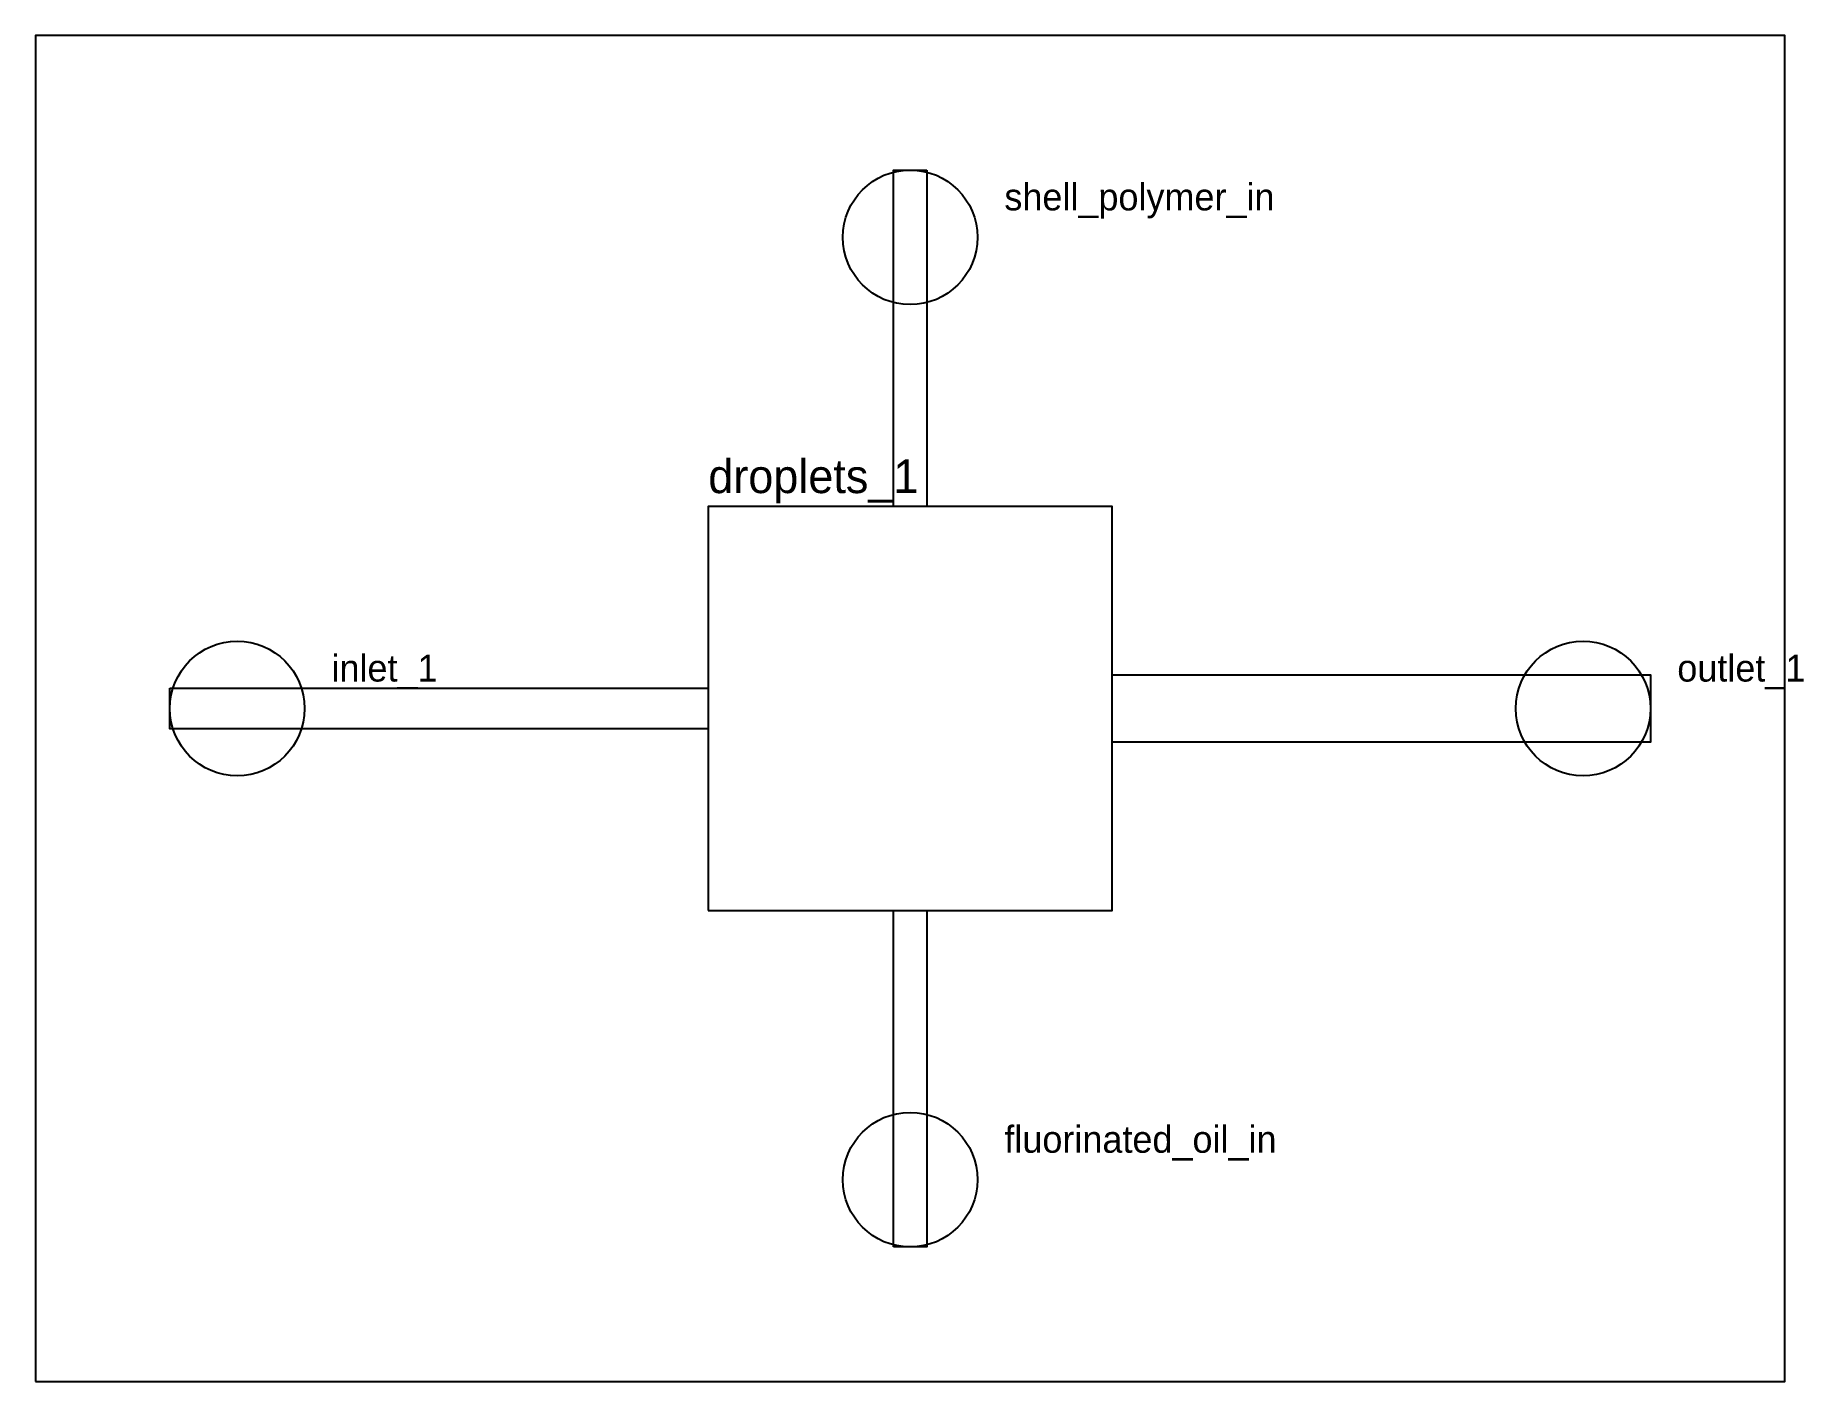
# Model space of a CAD drawing. Header units: millimetres. Extents: x 0 to 13.1, y 0 to 10.
import ezdxf

# ---------------------------------------------------------------- set-up
doc = ezdxf.new("R2010")
doc.units = ezdxf.units.MM
for name, color, linetype in [('CHAMBERS', 5, 'CONTINUOUS'), ('CHANNELS', 1, 'CONTINUOUS'), ('LABELS', 8, 'CONTINUOUS'), ('OUTLINE', 7, 'CONTINUOUS'), ('PORTS', 3, 'CONTINUOUS')]:
    doc.layers.add(name, color=color, linetype=linetype)

msp = doc.modelspace()

# ---------------------------------------------------------------- linework, layer by layer
at = {"layer": 'CHAMBERS'}
msp.add_lwpolyline([(5, 3.5), (8, 3.5), (8, 6.5), (5, 6.5)], close=True, dxfattribs=at)
at = {"layer": 'CHANNELS'}
for points in [[(6.625, 9), (6.625, 6.5), (6.375, 6.5), (6.375, 9)], [(1, 5.15), (5, 5.15), (5, 4.85), (1, 4.85)], [(8, 5.25), (12, 5.25), (12, 4.75), (8, 4.75)], [(6.375, 1), (6.375, 3.5), (6.625, 3.5), (6.625, 1)]]:
    msp.add_lwpolyline(points, close=True, dxfattribs=at)
at = {"layer": 'OUTLINE'}
msp.add_lwpolyline([(0, 0), (13, 0), (13, 10), (0, 10)], close=True, dxfattribs=at)
at = {"layer": 'PORTS'}
for centre in [(6.5, 8.5), (1.5, 5), (11.5, 5), (6.5, 1.5)]:
    msp.add_circle(centre, 0.5, dxfattribs=at)

# ---------------------------------------------------------------- texts
at = {"layer": 'LABELS'}
for s, height, p in [('shell_polymer_in', 0.2, (7.2, 8.7)), ('droplets_1', 0.25, (5, 6.6)), ('inlet_1', 0.2, (2.2, 5.2)), ('outlet_1', 0.2, (12.2, 5.2)), ('fluorinated_oil_in', 0.2, (7.2, 1.7))]:
    msp.add_text(s, height=height, dxfattribs=at).set_placement(p)

doc.saveas('drawing.dxf')
